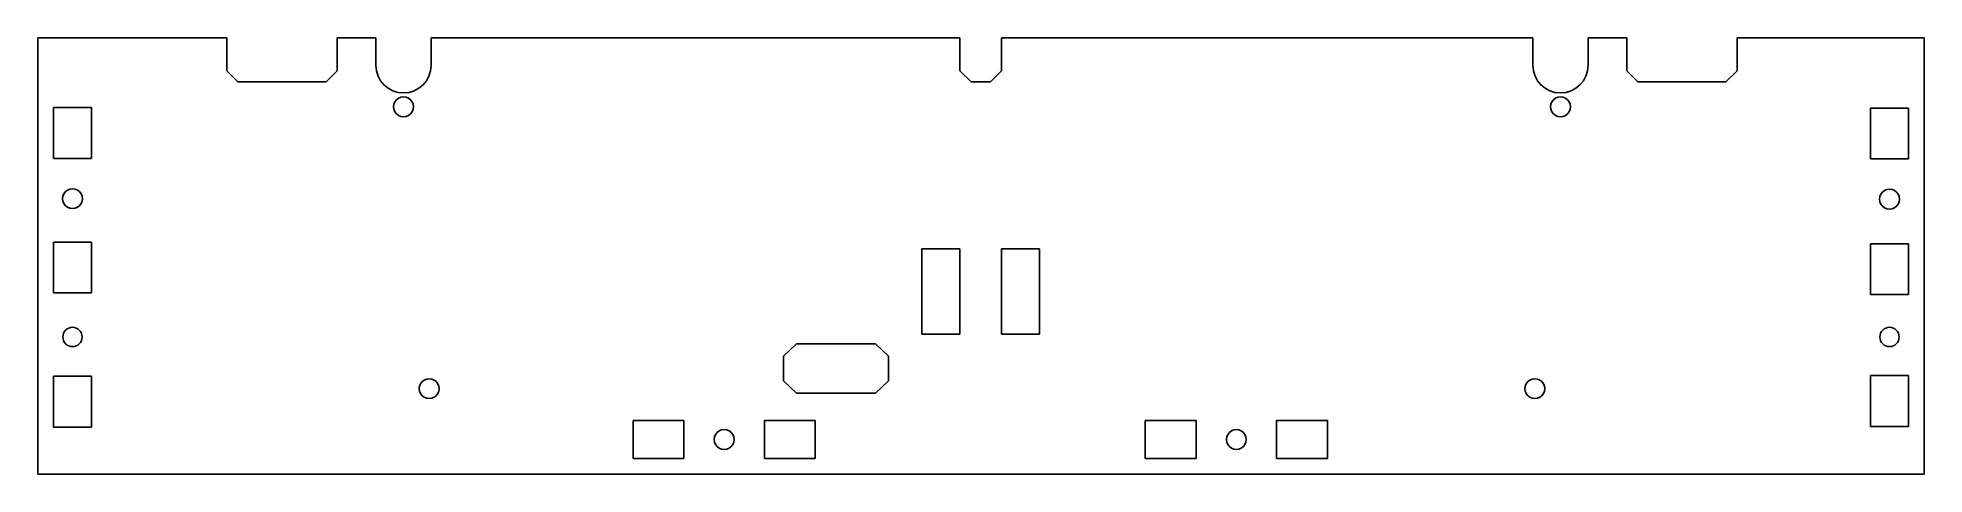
# Model space of a CAD drawing. Header units: millimetres. Extents: x 8 to 350, y 6 to 85.
import ezdxf

# ---------------------------------------------------------------- set-up
doc = ezdxf.new("R2010")
doc.units = ezdxf.units.MM
doc.header["$MEASUREMENT"] = 0

msp = doc.modelspace()

# ---------------------------------------------------------------- linework, layer by layer
for p, q in [((7.59, 85.01), (41.89, 85.01)), ((7.59, 85.01), (7.59, 5.95)), ((41.89, 79.01), (41.89, 85.01)), ((61.89, 85.01), (68.89, 85.01)), ((61.89, 79.01), (61.89, 85.01)), ((68.89, 80.01), (68.89, 85.01)), ((78.89, 85.01), (174.76, 85.01)), ((78.89, 80.01), (78.89, 85.01)), ((174.76, 85.01), (174.76, 79.01)), ((182.26, 85.01), (182.26, 79.01)), ((182.26, 85.01), (278.6, 85.01)), ((278.6, 80.01), (278.6, 85.01)), ((288.6, 85.01), (295.6, 85.01)), ((288.6, 80.01), (288.6, 85.01)), ((295.6, 85.01), (295.6, 79.01)), ((315.6, 85.01), (315.6, 79.01)), ((315.6, 85.01), (349.54, 85.01)), ((349.54, 5.95), (349.54, 85.01)), ((41.89, 79.01), (43.89, 77.01)), ((61.89, 79.01), (59.89, 77.01)), ((174.76, 79.01), (176.76, 77.01)), ((182.26, 79.01), (180.26, 77.01)), ((295.6, 79.01), (297.6, 77.01)), ((315.6, 79.01), (313.6, 77.01)), ((59.89, 77.01), (43.89, 77.01)), ((180.26, 77.01), (176.76, 77.01)), ((313.6, 77.01), (297.6, 77.01)), ((10.44, 72.36), (17.34, 72.36)), ((10.44, 63.16), (10.44, 72.36)), ((17.34, 72.36), (17.34, 63.16)), ((72.15, 72.98), (72.09, 72.51)), ((72.09, 72.51), (72.15, 72.05)), ((72.33, 73.41), (72.15, 72.98)), ((72.15, 72.05), (72.33, 71.61)), ((72.61, 73.78), (72.33, 73.41)), ((72.99, 74.07), (72.61, 73.78)), ((73.42, 74.25), (72.99, 74.07)), ((73.89, 74.31), (73.42, 74.25)), ((74.35, 74.25), (73.89, 74.31)), ((74.79, 74.07), (74.35, 74.25)), ((75.16, 73.78), (74.79, 74.07)), ((75.45, 73.41), (75.16, 73.78)), ((75.63, 72.98), (75.45, 73.41)), ((75.45, 71.61), (75.63, 72.05)), ((75.69, 72.51), (75.63, 72.98)), ((75.63, 72.05), (75.69, 72.51)), ((281.86, 72.98), (281.8, 72.51)), ((281.8, 72.51), (281.86, 72.05)), ((282.04, 73.41), (281.86, 72.98)), ((281.86, 72.05), (282.04, 71.61)), ((282.33, 73.78), (282.04, 73.41)), ((282.7, 74.07), (282.33, 73.78)), ((283.13, 74.25), (282.7, 74.07)), ((283.6, 74.31), (283.13, 74.25)), ((284.06, 74.25), (283.6, 74.31)), ((284.5, 74.07), (284.06, 74.25)), ((284.87, 73.78), (284.5, 74.07)), ((285.16, 73.41), (284.87, 73.78)), ((285.34, 72.98), (285.16, 73.41)), ((285.16, 71.61), (285.34, 72.05)), ((285.4, 72.51), (285.34, 72.98)), ((285.34, 72.05), (285.4, 72.51)), ((339.79, 63.06), (339.79, 72.26)), ((339.79, 72.26), (346.69, 72.26)), ((346.69, 72.26), (346.69, 63.06)), ((72.33, 71.61), (72.61, 71.24)), ((72.61, 71.24), (72.99, 70.95)), ((72.99, 70.95), (73.42, 70.77)), ((73.42, 70.77), (73.89, 70.71)), ((73.89, 70.71), (74.35, 70.77)), ((74.35, 70.77), (74.79, 70.95)), ((74.79, 70.95), (75.16, 71.24)), ((75.16, 71.24), (75.45, 71.61)), ((282.04, 71.61), (282.33, 71.24)), ((282.33, 71.24), (282.7, 70.95)), ((282.7, 70.95), (283.13, 70.77)), ((283.13, 70.77), (283.6, 70.71)), ((283.6, 70.71), (284.06, 70.77)), ((284.06, 70.77), (284.5, 70.95)), ((284.5, 70.95), (284.87, 71.24)), ((284.87, 71.24), (285.16, 71.61)), ((17.34, 63.16), (10.44, 63.16)), ((346.69, 63.06), (339.79, 63.06)), ((12.09, 55.86), (12.15, 56.33)), ((12.15, 55.4), (12.09, 55.86)), ((12.15, 56.33), (12.33, 56.76)), ((12.33, 54.96), (12.15, 55.4)), ((12.33, 56.76), (12.62, 57.14)), ((12.62, 54.59), (12.33, 54.96)), ((12.62, 57.14), (12.99, 57.42)), ((12.99, 57.42), (13.43, 57.6)), ((13.43, 57.6), (13.89, 57.66)), ((13.89, 57.66), (14.36, 57.6)), ((14.36, 57.6), (14.79, 57.42)), ((14.79, 57.42), (15.17, 57.14)), ((15.17, 57.14), (15.45, 56.76)), ((15.45, 54.96), (15.17, 54.59)), ((15.45, 56.76), (15.63, 56.33)), ((15.63, 55.4), (15.45, 54.96)), ((15.63, 56.33), (15.69, 55.86)), ((15.69, 55.86), (15.63, 55.4)), ((341.44, 55.76), (341.5, 56.23)), ((341.5, 55.3), (341.44, 55.76)), ((341.5, 56.23), (341.68, 56.66)), ((341.68, 54.86), (341.5, 55.3)), ((341.68, 56.66), (341.97, 57.04)), ((341.97, 54.49), (341.68, 54.86)), ((341.97, 57.04), (342.34, 57.32)), ((342.34, 57.32), (342.78, 57.5)), ((342.78, 57.5), (343.24, 57.56)), ((343.24, 57.56), (343.71, 57.5)), ((343.71, 57.5), (344.14, 57.32)), ((344.14, 57.32), (344.52, 57.04)), ((344.52, 57.04), (344.8, 56.66)), ((344.8, 54.86), (344.52, 54.49)), ((344.8, 56.66), (344.98, 56.23)), ((344.98, 55.3), (344.8, 54.86)), ((344.98, 56.23), (345.04, 55.76)), ((345.04, 55.76), (344.98, 55.3)), ((12.99, 54.3), (12.62, 54.59)), ((13.43, 54.12), (12.99, 54.3)), ((13.89, 54.06), (13.43, 54.12)), ((14.36, 54.12), (13.89, 54.06)), ((14.79, 54.3), (14.36, 54.12)), ((15.17, 54.59), (14.79, 54.3)), ((342.34, 54.2), (341.97, 54.49)), ((342.78, 54.02), (342.34, 54.2)), ((343.24, 53.96), (342.78, 54.02)), ((343.71, 54.02), (343.24, 53.96)), ((344.14, 54.2), (343.71, 54.02)), ((344.52, 54.49), (344.14, 54.2)), ((10.44, 47.98), (17.34, 47.98)), ((10.44, 38.78), (10.44, 47.98)), ((17.34, 47.98), (17.34, 38.78)), ((167.86, 46.75), (174.76, 46.75)), ((167.86, 31.35), (167.86, 46.75)), ((174.76, 46.75), (174.76, 31.35)), ((182.26, 31.35), (182.26, 46.75)), ((182.26, 46.75), (189.16, 46.75)), ((189.16, 46.75), (189.16, 31.35)), ((339.79, 47.7), (346.69, 47.7)), ((339.79, 38.5), (339.79, 47.7)), ((346.69, 47.7), (346.69, 38.5)), ((17.34, 38.78), (10.44, 38.78)), ((346.69, 38.5), (339.79, 38.5)), ((174.76, 31.35), (167.86, 31.35)), ((189.16, 31.35), (182.26, 31.35)), ((145.14, 29.6), (142.76, 27.36)), ((142.76, 22.88), (142.76, 27.36)), ((145.14, 29.6), (159.42, 29.6)), ((161.8, 27.36), (159.42, 29.6)), ((161.8, 27.36), (161.8, 22.88)), ((10.44, 23.7), (17.34, 23.7)), ((10.44, 14.5), (10.44, 23.7)), ((17.34, 23.7), (17.34, 14.5)), ((76.74, 21.45), (76.8, 21.91)), ((76.8, 20.98), (76.74, 21.45)), ((76.8, 21.91), (76.98, 22.35)), ((76.98, 20.55), (76.8, 20.98)), ((76.98, 22.35), (77.26, 22.72)), ((77.26, 20.18), (76.98, 20.55)), ((77.26, 22.72), (77.64, 23.01)), ((77.64, 23.01), (78.07, 23.19)), ((78.07, 23.19), (78.54, 23.25)), ((78.54, 23.25), (79, 23.19)), ((79, 23.19), (79.44, 23.01)), ((79.44, 23.01), (79.81, 22.72)), ((79.81, 22.72), (80.1, 22.35)), ((80.1, 20.55), (79.81, 20.18)), ((80.1, 22.35), (80.28, 21.91)), ((80.28, 20.98), (80.1, 20.55)), ((80.28, 21.91), (80.34, 21.45)), ((80.34, 21.45), (80.28, 20.98)), ((142.76, 22.88), (145.14, 20.64)), ((145.14, 20.64), (159.42, 20.64)), ((159.42, 20.64), (161.8, 22.88)), ((277.15, 21.45), (277.21, 21.91)), ((277.21, 20.98), (277.15, 21.45)), ((277.21, 21.91), (277.39, 22.35)), ((277.39, 20.55), (277.21, 20.98)), ((277.39, 22.35), (277.68, 22.72)), ((277.68, 20.18), (277.39, 20.55)), ((277.68, 22.72), (278.05, 23.01)), ((278.05, 23.01), (278.48, 23.19)), ((278.48, 23.19), (278.95, 23.25)), ((278.95, 23.25), (279.41, 23.19)), ((279.41, 23.19), (279.85, 23.01)), ((279.85, 23.01), (280.22, 22.72)), ((280.22, 22.72), (280.51, 22.35)), ((280.51, 20.55), (280.22, 20.18)), ((280.51, 22.35), (280.69, 21.91)), ((280.69, 20.98), (280.51, 20.55)), ((280.69, 21.91), (280.75, 21.45)), ((280.75, 21.45), (280.69, 20.98)), ((339.78, 23.81), (346.68, 23.81)), ((339.78, 14.61), (339.78, 23.81)), ((346.68, 23.81), (346.68, 14.61)), ((77.64, 19.89), (77.26, 20.18)), ((78.07, 19.71), (77.64, 19.89)), ((78.54, 19.65), (78.07, 19.71)), ((79, 19.71), (78.54, 19.65)), ((79.44, 19.89), (79, 19.71)), ((79.81, 20.18), (79.44, 19.89)), ((278.05, 19.89), (277.68, 20.18)), ((278.48, 19.71), (278.05, 19.89)), ((278.95, 19.65), (278.48, 19.71)), ((279.41, 19.71), (278.95, 19.65)), ((279.85, 19.89), (279.41, 19.71)), ((280.22, 20.18), (279.85, 19.89)), ((17.34, 14.5), (10.44, 14.5)), ((124.71, 15.7), (115.51, 15.7)), ((115.51, 15.7), (115.51, 8.8)), ((124.71, 8.8), (124.71, 15.7)), ((131.11, 13.81), (130.73, 13.52)), ((131.54, 13.99), (131.11, 13.81)), ((132.01, 14.05), (131.54, 13.99)), ((132.47, 13.99), (132.01, 14.05)), ((132.91, 13.81), (132.47, 13.99)), ((133.28, 13.52), (132.91, 13.81)), ((139.31, 15.7), (139.31, 8.8)), ((148.51, 15.7), (139.31, 15.7)), ((148.51, 8.8), (148.51, 15.7)), ((217.55, 15.7), (208.35, 15.7)), ((208.35, 15.7), (208.35, 8.8)), ((217.55, 8.8), (217.55, 15.7)), ((223.95, 13.81), (223.58, 13.52)), ((224.38, 13.99), (223.95, 13.81)), ((224.85, 14.05), (224.38, 13.99)), ((225.32, 13.99), (224.85, 14.05)), ((225.75, 13.81), (225.32, 13.99)), ((226.12, 13.52), (225.75, 13.81)), ((241.35, 15.7), (232.15, 15.7)), ((232.15, 15.7), (232.15, 8.8)), ((241.35, 8.8), (241.35, 15.7)), ((346.68, 14.61), (339.78, 14.61)), ((130.27, 12.72), (130.21, 12.25)), ((130.21, 12.25), (130.27, 11.78)), ((130.45, 13.15), (130.27, 12.72)), ((130.27, 11.78), (130.45, 11.35)), ((130.73, 13.52), (130.45, 13.15)), ((130.45, 11.35), (130.73, 10.97)), ((130.73, 10.97), (131.11, 10.69)), ((131.11, 10.69), (131.54, 10.51)), ((131.54, 10.51), (132.01, 10.45)), ((132.01, 10.45), (132.47, 10.51)), ((132.47, 10.51), (132.91, 10.69)), ((132.91, 10.69), (133.28, 10.97)), ((133.57, 13.15), (133.28, 13.52)), ((133.28, 10.97), (133.57, 11.35)), ((133.75, 12.72), (133.57, 13.15)), ((133.57, 11.35), (133.75, 11.78)), ((133.81, 12.25), (133.75, 12.72)), ((133.75, 11.78), (133.81, 12.25)), ((223.11, 12.72), (223.05, 12.25)), ((223.05, 12.25), (223.11, 11.78)), ((223.29, 13.15), (223.11, 12.72)), ((223.11, 11.78), (223.29, 11.35)), ((223.58, 13.52), (223.29, 13.15)), ((223.29, 11.35), (223.58, 10.97)), ((223.58, 10.97), (223.95, 10.69)), ((223.95, 10.69), (224.38, 10.51)), ((224.38, 10.51), (224.85, 10.45)), ((224.85, 10.45), (225.32, 10.51)), ((225.32, 10.51), (225.75, 10.69)), ((225.75, 10.69), (226.12, 10.97)), ((226.41, 13.15), (226.12, 13.52)), ((226.12, 10.97), (226.41, 11.35)), ((226.59, 12.72), (226.41, 13.15)), ((226.41, 11.35), (226.59, 11.78)), ((226.65, 12.25), (226.59, 12.72)), ((226.59, 11.78), (226.65, 12.25)), ((115.51, 8.8), (124.71, 8.8)), ((139.31, 8.8), (148.51, 8.8)), ((208.35, 8.8), (217.55, 8.8)), ((232.15, 8.8), (241.35, 8.8)), ((349.54, 5.95), (7.59, 5.95))]:
    msp.add_line(p, q)
for centre in [(13.89, 30.81), (343.24, 30.81)]:
    msp.add_circle(centre, 1.75)
for centre in [(73.89, 80.01), (283.6, 80.01)]:
    msp.add_arc(centre, 5, 180, 0)

doc.saveas('drawing.dxf')
